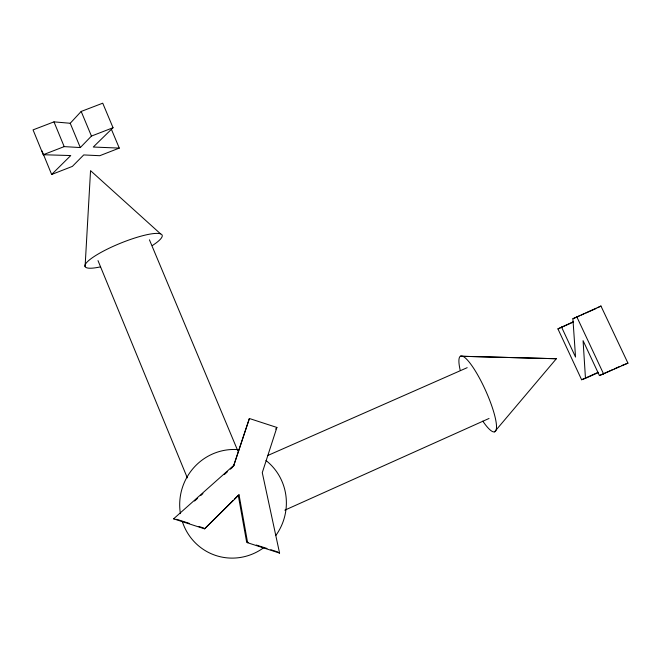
<?xml version="1.0" encoding="UTF-8"?>
<svg xmlns="http://www.w3.org/2000/svg" width="661" height="661" viewBox="0 0 661 661"><rect width="100%" height="100%" fill="white"/><g stroke="black" fill="none" stroke-linecap="round" stroke-linejoin="round"><path stroke-width="0.99" d="M85.087 266.631L90.54 170.645L160.54 233.837M249.387 418.504L233.44 466.459L249.387 418.504L276.901 427.46L262.277 472.656L279.57 553.075L247.627 542.747L246.611 541.896L238.282 495.345L239.042 494.825L247.627 542.747M234.06 465.088L173.603 518.835L204.588 528.841L233.184 500.369M275.687 429.08L276.901 427.46M494.552 431.84L556.355 358.733L460.387 356.229M41.99 150.906L51.649 174.479L70.752 155.55L43.229 154.732L33.05 129.878L53.979 121.864L70.223 123.268L81.179 111.445L102.736 103.19L113.039 127.722L93.275 147.031L119.286 148.097L111.469 129.482M43.229 154.732L64.191 146.618L80.303 147.56L91.449 136.075L113.039 127.722M234.638 498.939L238.282 495.345M204.588 528.841L239.042 494.825M194.549 501.038L197.598 498.328M200.655 495.61L202.935 493.577M224.294 474.59L227.343 471.88M230.392 469.17L232.68 467.137M561.503 326.972L575.541 357.064L572.897 318.742L600.948 306.026L627.95 363.145L599.428 375.58L583.076 340.663L585.472 378.356L581.622 379.745L557.925 328.881L573.574 321.651M597.693 307.762L600.948 306.026M599.428 375.58L612.383 369.747M614.234 368.921L619.778 366.417M621.629 365.591L627.95 363.145M284.808 510.168L489.033 418.471M581.622 379.745L598.222 372.283M585.472 378.356L598.511 372.49M572.897 318.742L579.358 315.908M581.201 315.09L583.969 313.876M585.811 313.066L595.958 308.604M267.598 455.578L467.187 367.673M557.925 328.881L573.558 321.99M51.649 174.479L72.363 166.398L83.732 154.93L99.778 155.707L119.286 148.097M173.603 518.835L174.727 518.662M462.874 356.312L556.355 358.733M176.669 519.29L189.286 523.372M198.994 526.503L203.844 528.073M246.611 541.896L248.553 542.516M256.303 545.028L266.97 548.473M270.845 549.721L277.637 551.918M278.281 552.307L279.57 553.075M576.739 316.677L603.65 374.076M149.436 239.827L237.828 450.893M81.179 111.445L91.449 136.075M70.223 123.268L80.303 147.56M53.979 121.864L64.191 146.618M98.002 260.616L187.319 477.878M265.995 460.51A54.499 53.169 -68.6 0 1 275.802 535.517M263.665 547.738A54.499 53.169 -68.6 0 1 182.337 521.57M180.42 513.647A54.499 53.169 -68.6 0 1 238.91 449.703M100.604 266.837A41.635 8.205 -22.1 0 1 93.234 257.129A41.635 8.205 -22.1 0 1 148.551 234.366A41.635 8.205 -22.1 0 1 152.303 245.561M460.188 370.193A41.503 8.601 65.7 0 1 471.442 365.07A41.503 8.601 65.7 0 1 495.634 419.553A41.503 8.601 65.7 0 1 482.794 421.115"/></g></svg>
